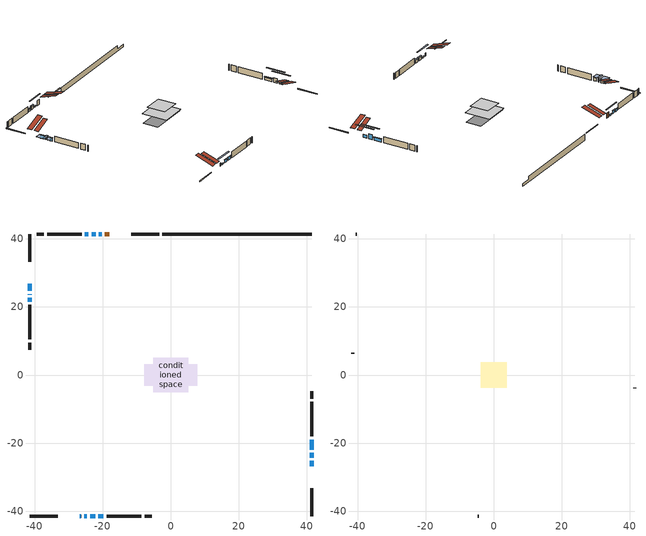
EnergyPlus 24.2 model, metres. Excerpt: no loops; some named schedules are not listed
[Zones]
conditioned space
 floor adiabatic (AdiabaticFloorConstruction): -5.11,-5.11 -5.11,5.11 5.11,5.11 5.11,-5.11 z0.46
 floor foundation (Slab1 construction): -7.82,-3.16 -7.82,3.16 7.82,3.16 7.82,-3.16 z-1.84
 wall outside (RimJoist1 construction): -3.37,41.45 -11.6,41.45 / -41.45,-41.45 -33.22,-41.45 / -41.45,41.45 -41.45,33.22 / 41.45,-41.45 41.45,-33.22 z0.46:0.76
 wall outside (AdiabaticWallConstruction 1): -18.04,41.45 -19.43,41.45 z0.46:2.49
 wall outside (AdiabaticWallConstruction): -26.78,-41.45 -26.39,-41.45 z0.46:1.68; -41.45,26.78 -41.45,24.72 / -41.45,22.71 -41.45,21.59 z0.46:1.81; -41.45,23.79 -41.45,23.64 z0.46:2.06; 41.45,-26.78 41.45,-25.28 / 41.45,-22 41.45,-18.99 / -23.72,-41.45 -22.21,-41.45 z0.46:1.6; 41.45,-24.35 41.45,-22.92 z0.46:2.44; -20.35,41.45 -21.17,41.45 / -25.46,-41.45 -24.64,-41.45 z0.46:1.02; -22.1,41.45 -23.29,41.45 / -21.29,-41.45 -19.78,-41.45 z0.46:1.66; -24.22,41.45 -25.22,41.45 z0.46:1.3
 wall outside (Wall1 construction): -26.14,41.45 -36.36,41.45 / -18.86,-41.45 -8.64,-41.45 / -41.45,20.66 -41.45,10.44 / 41.45,-18.07 41.45,-7.85 z0.46:2.9
 wall outside (Wall2 construction): -37.29,41.45 -39.38,41.45 / -7.71,-41.45 -5.62,-41.45 / -41.45,9.51 -41.45,7.42 / 41.45,-6.92 41.45,-4.83 z0.46:2.9
 wall foundation (FoundationWall1 construction): -2.44,41.45,-1.84 -2.44,41.45,0.46 37.06,41.45,0.46 37.06,41.45,-0.78 41.45,41.45,-0.78 41.45,41.45,-1.84
 window (WindowConstruction 8): -26.78,-41.45 -26.39,-41.45 z0.46:1.68
 window (WindowConstruction 6): -41.45,26.78 -41.45,24.72 z0.46:1.81
 window (WindowConstruction 7): -41.45,23.79 -41.45,23.64 z0.46:2.06
 window (WindowConstruction 9): 41.45,-26.78 41.45,-25.28 z0.46:1.6
 window (WindowConstruction 10): 41.45,-24.35 41.45,-22.92 z0.46:2.44
 window (WindowConstruction 11): -20.36,41.45 -21.17,41.45 z0.46:1.02
 window (WindowConstruction 12): -25.46,-41.45 -24.64,-41.45 z0.46:1.02
 window (WindowConstruction): 41.45,-21.99 41.45,-19 z0.46:1.6
 window (WindowConstruction 1): -22.1,41.45 -23.29,41.45 z0.46:1.65
 window (WindowConstruction 2): -24.22,41.45 -25.21,41.45 z0.46:1.3
 window (WindowConstruction 3): -23.71,-41.45 -22.21,-41.45 z0.46:1.6
 window (WindowConstruction 4): -21.29,-41.45 -19.79,-41.45 z0.46:1.65
 window (WindowConstruction 5): -41.45,22.71 -41.45,21.59 z0.46:1.81
 door (Door): -18.04,41.45 -19.43,41.45 z0.46:2.49
 ceiling adiabatic (AdiabaticFloorConstruction): 5.11,-5.11 5.11,5.11 -5.11,5.11 -5.11,-5.11 z0.46
 roof outside (Roof2 construction): -17.11,41.45,2.9 -17.11,34.9,5.08 -15.39,34.9,5.08 -15.39,41.45,2.9; -27.71,-41.45,2.9 -27.71,-34.9,5.08 -29.43,-34.9,5.08 -29.43,-41.45,2.9; -41.45,27.71,2.9 -34.9,27.71,5.08 -34.9,29.43,5.08 -41.45,29.43,2.9; 41.45,-27.71,2.9 34.9,-27.71,5.08 34.9,-29.43,5.08 41.45,-29.43,2.9
attic - vented
 floor to conditioned space (Floor1 construction Reversed): -3.76,-3.76 -3.76,3.76 3.76,3.76 3.76,-3.76 z2.9
 wall outside (Wall3 construction): -40.31,41.45 -40.52,41.45 / -4.69,-41.45 -4.48,-41.45 / -41.45,6.49 -41.45,6.28 / 41.45,-3.9 41.45,-3.69 z0.46:2.9
 roof outside (Roof1 construction): -14.46,41.45,2.9 -14.46,34.12,5.34 -12.53,34.12,5.34 -12.53,41.45,2.9; -30.36,-41.45,2.9 -30.36,-34.12,5.34 -32.29,-34.12,5.34 -32.29,-41.45,2.9; -41.45,30.36,2.9 -34.12,30.36,5.34 -34.12,32.29,5.34 -41.45,32.29,2.9; 41.45,-30.36,2.9 34.12,-30.36,5.34 34.12,-32.29,5.34 41.45,-32.29,2.9
shading: -41.45,24.52 -41.45,26.98 -44.04,26.98 -44.04,24.52 z2.01; -41.45,23.44 -41.45,23.99 -44.04,23.99 -44.04,23.44 z2.26; 41.45,-22.04 41.45,-30.02 41.86,-30.02 41.86,-22.04 z4.84; 41.45,-19.68 41.45,-27.59 41.86,-27.59 41.86,-19.68 z5.68; -24.41,41.45 -17.12,41.45 -17.12,41.86 -24.41,41.86 z4.26; -21.4,-41.45 -28.7,-41.45 -28.7,-41.86 -21.4,-41.86 z4.26; 41.45,-18.79 41.45,-22.2 41.86,-22.2 41.86,-18.79 z1.8; -23.49,41.45 -21.9,41.45 -21.9,41.86 -23.49,41.86 z1.86; -25.41,41.45 -24.02,41.45 -24.02,41.86 -25.41,41.86 z1.5; -22.01,-41.45 -23.92,-41.45 -23.92,-41.86 -22.01,-41.86 z1.8; -19.58,-41.45 -21.49,-41.45 -21.49,-41.86 -19.58,-41.86 z1.86; -41.45,21.39 -41.45,22.91 -44.04,22.91 -44.04,21.39 z2.01
[Building]
Building 1: Terrain=Suburbs
[Site:Location]
Erieau AUT_ON: Latitude {deg}=42.25; Longitude {deg}=-81.9; Time Zone {hr}=-5; Elevation {m}=178; Keep Site Location Information=Yes
[Site:GroundTemperature:Shallow]
5.2292, 3.30147, 3.1471, 4.0619, 7.73432, 11.3896, 14.5586, 16.5661, 16.7366, 15.1039, 12.0157, 8.47254
[Site:WaterMainsTemperature]
Calculation Method=Schedule; Temperature Schedule=mains temperature schedule
[Material] Roughness=Rough; Thermal Absorptance=0.9
Name | Thickness {m} | Conductivity {W/m-K} | Density {kg/m3} | Specific Heat {J/kg-K} | Solar Absorptance | Visible Absorptance
asphalt or fiberglass shingles | 0.00635 | 0.162714 | 1121.4 | 1465.45 | 0.4 | 0.4
ceiling loosefill ins | 0.169333 | 0.0480833 | 16.02 | 1046.75 | 0.7 | 0.7
ceiling stud and cavity | 0.1397 | 0.508562 | 65.682 | 1177.47 | 0.7 | 0.7
concrete 4.0 in. | 0.1016 | 1.803125 | 2242.8 | 837.4 | 0.7 | 0.7
concrete 8.0 in. | 0.2032 | 1.803125 | 2242.8 | 837.4 | 0.7 | 0.7
door material | 0.04445 | 0.053851 | 512.64 | 1214.23 | 0.7 | 0.7
exterior vertical ins | 0.00241454 | 0.029427 | 32.04 | 1214.23 | 0.7 | 0.7
floor covering | 0.0127 | 0.0433444 | 54.468 | 1339.84 | 0.6 | 0.6
floor rigid ins; wall rigid ins 1 | 0.512978 | 0.029427 | 32.04 | 1214.23 | 0.7 | 0.7
floor stud and cavity | 0.1397 | 1.75129 | 37.0049 | 1207.88 | 0.7 | 0.7
furniture material conditioned space 1 | 0.1524 | 0.115458 | 640.8 | 1214.23 | 0.6 | 0.6
gypsum board | 0.0127 | 0.160291 | 801 | 837.4 | 0.6 | 0.6
gypsum board 1 | 0.0127 | 0.160291 | 801 | 837.4 | 0.7 | 0.7
osb sheathing 0.5 in. | 0.0127 | 0.115458 | 512.64 | 1214.23 | 0.7 | 0.7
osb sheathing 0.75 in. | 0.01905 | 0.115458 | 512.64 | 1214.23 | 0.7 | 0.7
osb sheathing 2.0 in. | 0.0508 | 0.115458 | 512.64 | 1214.23 | 0.7 | 0.7
rim joist stud and cavity | 0.0508 | 0.0332151 | 125.044 | 1163.47 | 0.6 | 0.6
roof rigid ins | 0.103632 | 0.029427 | 32.04 | 1214.23 | 0.7 | 0.7
roof stud and cavity | 0.2032 | 0.463857 | 78.34581 | 1123.46 | 0.7 | 0.7
wall rigid ins | 0.051816 | 0.029427 | 32.04 | 1214.23 | 0.7 | 0.7
wall stud and cavity | 0.1397 | 0.162914 | 139.0536 | 1170.24 | 0.7 | 0.7
wall stud and cavity 1 | 0.1397 | 0.285397 | 139.0536 | 1170.24 | 0.7 | 0.7
wall stud and cavity 2 | 0.0889 | 6.9971 | 50.32683 | 1063.81 | 0.6 | 0.6
wall stud and cavity 3 | 0.0889 | 0.380278 | 52.3479 | 1209.89 | 0.7 | 0.7
wall stud and cavity 4 | 0.0889 | 0.391764 | 83.0341 | 1211.67 | 0.7 | 0.7
wood siding | 0.0254 | 0.102417 | 544.68 | 1172.36 | 0.4 | 0.4
wood siding 1 | 0.00254 | 0.102417 | 544.68 | 1172.36 | 0.4 | 0.4
wood siding 2; wood siding 3; wood siding 4 | 0.0254 | 0.102417 | 544.68 | 1172.36 | 0.7 | 0.7
[WindowMaterial:SimpleGlazingSystem]
Name | U-Factor {W/m2-K} | Solar Heat Gain Coefficient
WindowMaterial | 2.427345 | 0.63
WindowMaterial 1 | 2.44324 | 0.62
WindowMaterial 2 | 2.50343 | 0.59
WindowMaterial 3 | 2.42223 | 0.63
WindowMaterial 4 | 2.54829 | 0.58
WindowMaterial 5 | 2.38873 | 0.64
WindowMaterial 6 | 2.8884 | 0.33
WindowMaterial 7 | 6.78351 | 0.73
WindowMaterial 8 | 2.32401 | 0.48
WindowMaterial 9 | 2.59144 | 0.55
[Construction]
AdiabaticFloorConstruction: floor stud and cavity, floor rigid ins, osb sheathing 0.75 in., floor covering
AdiabaticWallConstruction: wood siding 3, wall rigid ins 1, wall stud and cavity 3, gypsum board
AdiabaticWallConstruction 1: wood siding 4, wall rigid ins 1, wall stud and cavity 3, gypsum board
Door: door material
Floor1 construction Reversed: gypsum board, ceiling stud and cavity, ceiling loosefill ins
FoundationWall1 construction: concrete 8.0 in., gypsum board 1
furniture construction conditioned space 1: furniture material conditioned space 1
PartitionWallConstruction: gypsum board, wall stud and cavity 4, gypsum board
RimJoist1 construction: wood siding 2, osb sheathing 2.0 in., rim joist stud and cavity
Roof1 construction: asphalt or fiberglass shingles
Roof2 construction: asphalt or fiberglass shingles, roof rigid ins, osb sheathing 0.75 in., roof stud and cavity, gypsum board
Slab1 construction: concrete 4.0 in.
Wall1 construction: wood siding, wall rigid ins, osb sheathing 0.5 in., wall stud and cavity, gypsum board
Wall2 construction: wood siding, wall rigid ins, osb sheathing 0.5 in., wall stud and cavity 1, gypsum board
Wall3 construction: wood siding 1, wall stud and cavity 2
WindowConstruction; WindowConstruction 3; WindowConstruction 9: WindowMaterial
WindowConstruction 1: WindowMaterial 1
WindowConstruction 10: WindowMaterial 8
WindowConstruction 11; WindowConstruction 12: WindowMaterial 9
WindowConstruction 2: WindowMaterial 2
WindowConstruction 4: WindowMaterial 3
WindowConstruction 5: WindowMaterial 4
WindowConstruction 6: WindowMaterial 5
WindowConstruction 7: WindowMaterial 6
WindowConstruction 8: WindowMaterial 7
[Zone] Multiplier=1; Part of Total Floor Area=Yes
Name | Volume {m3}
attic - vented | 22.4843
conditioned space | 543.9
[Space]
Name | Zone | Volume {m3}
attic - vented 1 | attic - vented | 22.4843
conditioned space 1 | conditioned space | 543.9
[ZoneInfiltration:EffectiveLeakageArea]
infil attic - vented 1: Zone or Space=attic - vented 1; Schedule=Always On Discrete; Effective Air Leakage Area {cm2}=2720.16; Stack Coefficient=0.000339519; Wind Coefficient=1.24495e-05
[ZoneMixing]
whole house fan mix: Zone or Space=attic - vented; Schedule=Always On Continuous; Design Flow Rate Calculation Method=Flow/Zone; Design Flow Rate {m3/s}=0; Source Zone or Space=conditioned space
[SurfaceProperty:ExposedFoundationPerimeter]
Slab1: Exposed Perimeter Calculation Method=TotalExposedPerimeter; Total Exposed Perimeter {m}=43.891
[InternalMass] Zone or ZoneList=conditioned space; Space or SpaceList=conditioned space 1
Name | Construction | Surface Area {m2}
furniture mass conditioned space 1 | furniture construction conditioned space 1 | 81.24
partition wall mass | PartitionWallConstruction | 203.1
[Lights]
interior lighting: Zone or ZoneList or Space or SpaceList=conditioned space 1; Schedule=interior lighting schedule; Design Level Calculation Method=LightingLevel; Lighting Level {W}=343.2; Return Air Fraction=0; Fraction Radiant=0.6; Fraction Visible=0.2; Fraction Replaceable=1
[People]
occupants: Zone or ZoneList or Space or SpaceList=conditioned space 1; Number of People Schedule=occupants schedule; Number of People Calculation Method=People; Number of People=3; Fraction Radiant=0.314171; Sensible Heat Fraction=0.56303; Activity Level Schedule=occupants activity schedule; Carbon Dioxide Generation Rate {m3/s-W}=0; Enable ASHRAE 55 Comfort Warnings=No; Mean Radiant Temperature Calculation Type=EnclosureAveraged
[ElectricEquipment] Zone or ZoneList or Space or SpaceList=conditioned space 1; Design Level Calculation Method=EquipmentLevel
Name | Schedule | Design Level {W} | Fraction Latent | Fraction Radiant | Fraction Lost
clothes dryer | clothes dryer schedule | 140.772 | 0.015 | 0.081 | 0.85
clothes washer | clothes washer schedule | 32.1985 | 0.03 | 0.162 | 0.7
cooking range | cooking range schedule | 215.147 | 0.08 | 0.432 | 0.2
dishwasher | dishwasher schedule | 66.8632 | 0.3 | 0.18 | 0.4
fridge | fridge schedule | 72.9452 | 0 | 0.6 | 0
mech vent bath fan 0 | mech vent bath fan 0 schedule | 50.2 | 0 | 0 | 1
mech vent bath fan 1 | mech vent bath fan 1 schedule | 50.2 | 0 | 0 | 1
mech vent house fan | mech vent house fan schedule | 0 | 0 | 0 | 1
mech vent house fan cfis | mech vent house fan cfis schedule | 0 | 0 | 0 | 0
mech vent range fan 0 | mech vent range fan 0 schedule | 57 | 0 | 0 | 1
misc plug loads | misc plug loads schedule | 494.7 | 0.045 | 0.513 | 0.1
whole house fan | Always On Discrete | 0 | 0 | 0 | 1
[OtherEquipment] Zone or ZoneList or Space or SpaceList=conditioned space 1; Design Level Calculation Method=EquipmentLevel
Name | Fuel Type | Schedule | Design Level {W} | Fraction Latent | Fraction Radiant | Fraction Lost
clothes dryer 1 | Electricity | clothes dryer schedule | 0 | 0.015 | 0.081 | 0.85
cooking range 1 | Electricity | cooking range schedule | 0 | 0.08 | 0.432 | 0.2
general water use latent | None | general water use schedule | 62.594 | 1 | 0 | 0
general water use sensible | None | general water use schedule | -61.6891 | 0 | 0.6 | 0
mech vent house fan latent load | None | Always On Discrete | 0 | 1 | 0 | 0
mech vent house fan sensible load | None | Always On Discrete | 0 | 0 | 0 | 0
water heater energy adjustment1 | NaturalGas | Always On Discrete | 0.01 | 0 | 0 | 1
[ZoneInfiltration:DesignFlowRate] Zone or ZoneList or Space or SpaceList=conditioned space 1; Schedule=Always On Discrete; Design Flow Rate Calculation Method=Flow/Zone; Design Flow Rate {m3/s}=0
infil flow; natural vent flow; whole house fan flow
[AvailabilityManager:Scheduled]
central ac and furnace airloop Availability Manager: Schedule=Always On Discrete
[Foundation:Kiva]
Foundation Kiva 1: Initial Indoor Air Temperature {C}=18; Wall Height Above Grade {m}=0.460004; Wall Depth Below Slab {m}=0.2032; Custom Block Material Name 1=exterior vertical ins; Custom Block Depth 1 {m}=2.29999; Custom Block X Position 1 {m}=0.2159; Custom Block Z Position 1 {m}=0
[Foundation:Kiva:Settings]
Soil Conductivity {W/m-K}=0.849921; Soil Density {kg/m3}=1842.3; Soil Specific Heat {J/kg-K}=418.7; Ground Solar Absorptivity=0.9; Ground Thermal Absorptivity=0.9; Ground Surface Roughness {m}=0.03; Far-Field Width {m}=40; Deep-Ground Boundary Condition=ZeroFlux; Deep-Ground Depth {m}=40; Minimum Cell Dimension {m}=0.2; Maximum Cell Growth Coefficient=3; Simulation Timestep=Timestep
[Exterior:Lights]
exterior lighting: Schedule=exterior lighting schedule; Design Level {W}=75.6
[EnergyManagementSystem:GlobalVariable]
central_ac_and_furnace_airloop_Fan_RTF
infil_program_Qfan
infil_program_Qinf
natural_vent_program_Qnv
natural_vent_program_Qwhf
[EnergyManagementSystem:Sensor]
Name | Output:Variable or Output:Meter Index Key | Output:Variable or Output:Meter
airflow_gain | infil flow | Infiltration Sensible Heat Gain Energy
airflow_gain_1 | natural vent flow | Infiltration Sensible Heat Gain Energy
airflow_gain_2 | whole house fan flow | Infiltration Sensible Heat Gain Energy
airflow_loss | infil flow | Infiltration Sensible Heat Loss Energy
airflow_loss_1 | natural vent flow | Infiltration Sensible Heat Loss Energy
airflow_loss_2 | whole house fan flow | Infiltration Sensible Heat Loss Energy
clg_load_cond |  | Cooling:EnergyTransfer:Zone:CONDITIONED SPACE
clg_sp_s; clg_sp_s_1 | cooling setpoint | Schedule Value
clothes_dryer_exhaust_0_sch_s | clothes dryer exhaust 0 schedule | Schedule Value
cool_season | cooling season schedule | Schedule Value
htg_load_cond |  | Heating:EnergyTransfer:Zone:CONDITIONED SPACE
htg_sp_s; htg_sp_s_1 | heating setpoint | Schedule Value
ig_ee_conv | clothes dryer | Electric Equipment Convective Heating Energy
ig_ee_conv_2 | cooking range | Electric Equipment Convective Heating Energy
ig_ee_conv_4 | fridge | Electric Equipment Convective Heating Energy
ig_ee_conv_5 | misc plug loads | Electric Equipment Convective Heating Energy
ig_ee_conv_6 | whole house fan | Electric Equipment Convective Heating Energy
ig_ee_rad | clothes dryer | Electric Equipment Radiant Heating Energy
ig_ee_rad_2 | cooking range | Electric Equipment Radiant Heating Energy
ig_ee_rad_4 | fridge | Electric Equipment Radiant Heating Energy
ig_ee_rad_5 | misc plug loads | Electric Equipment Radiant Heating Energy
ig_ee_rad_6 | whole house fan | Electric Equipment Radiant Heating Energy
ig_lgt_conv | interior lighting | Lights Convective Heating Energy
ig_lgt_rad | interior lighting | Lights Radiant Heating Energy
ig_lgt_vis | interior lighting | Lights Visible Radiation Heating Energy
ig_oe_conv | clothes dryer 1 | Other Equipment Convective Heating Energy
ig_oe_conv_1 | cooking range 1 | Other Equipment Convective Heating Energy
ig_oe_conv_2 | general water use latent | Other Equipment Convective Heating Energy
ig_oe_conv_3 | general water use sensible | Other Equipment Convective Heating Energy
ig_oe_conv_4 | water heater energy adjustment1 | Other Equipment Convective Heating Energy
ig_oe_rad | clothes dryer 1 | Other Equipment Radiant Heating Energy
ig_oe_rad_1 | cooking range 1 | Other Equipment Radiant Heating Energy
ig_oe_rad_2 | general water use latent | Other Equipment Radiant Heating Energy
ig_oe_rad_3 | general water use sensible | Other Equipment Radiant Heating Energy
ig_oe_rad_4 | water heater energy adjustment1 | Other Equipment Radiant Heating Energy
ig_ppl_conv | occupants | People Convective Heating Energy
ig_ppl_rad | occupants | People Radiant Heating Energy
im_conv | furniture mass conditioned space 1 | Surface Inside Face Convection Heat Gain Energy
im_conv_1 | partition wall mass | Surface Inside Face Convection Heat Gain Energy
im_ig | furniture mass conditioned space 1 | Surface Inside Face Internal Gains Radiation Heat Gain Energy
im_ig_1 | partition wall mass | Surface Inside Face Internal Gains Radiation Heat Gain Energy
im_lgt | furniture mass conditioned space 1 | Surface Inside Face Lights Radiation Heat Gain Energy
im_lgt_1 | partition wall mass | Surface Inside Face Lights Radiation Heat Gain Energy
im_sol | furniture mass conditioned space 1 | Surface Inside Face Solar Radiation Heat Gain Energy
im_sol_1 | partition wall mass | Surface Inside Face Solar Radiation Heat Gain Energy
im_surf | furniture mass conditioned space 1 | Surface Inside Face Net Surface Thermal Radiation Heat Gain Energy
im_surf_1 | partition wall mass | Surface Inside Face Net Surface Thermal Radiation Heat Gain Energy
mech_vent_bath_fan_0_sch_s | mech vent bath fan 0 schedule | Schedule Value
mech_vent_bath_fan_1_sch_s | mech vent bath fan 1 schedule | Schedule Value
mech_vent_range_fan_0_sch_s | mech vent range fan 0 schedule | Schedule Value
mv_conv | mech vent bath fan 0 | Electric Equipment Convective Heating Energy
mv_conv_1 | mech vent bath fan 1 | Electric Equipment Convective Heating Energy
mv_conv_2 | mech vent house fan | Electric Equipment Convective Heating Energy
mv_conv_3 | mech vent house fan cfis | Electric Equipment Convective Heating Energy
mv_conv_4 | mech vent range fan 0 | Electric Equipment Convective Heating Energy
mv_conv_5 | mech vent house fan latent load | Other Equipment Convective Heating Energy
mv_conv_6 | mech vent house fan sensible load | Other Equipment Convective Heating Energy
mv_rad | mech vent bath fan 0 | Electric Equipment Radiant Heating Energy
mv_rad_1 | mech vent bath fan 1 | Electric Equipment Radiant Heating Energy
mv_rad_2 | mech vent house fan | Electric Equipment Radiant Heating Energy
mv_rad_3 | mech vent house fan cfis | Electric Equipment Radiant Heating Energy
mv_rad_4 | mech vent range fan 0 | Electric Equipment Radiant Heating Energy
mv_rad_5 | mech vent house fan latent load | Other Equipment Radiant Heating Energy
mv_rad_6 | mech vent house fan sensible load | Other Equipment Radiant Heating Energy
natural_vent_s | natural vent schedule | Schedule Value
out_pb_s |  | Site Outdoor Air Barometric Pressure
out_wt_s |  | Site Outdoor Air Humidity Ratio
site_vw_s |  | Site Wind Speed
ss_back_out | Window1 | Surface Window Shortwave from Zone Back Out Window Heat Transfer Rate
ss_back_out_1 | Window10 | Surface Window Shortwave from Zone Back Out Window Heat Transfer Rate
ss_back_out_10 | Window6 | Surface Window Shortwave from Zone Back Out Window Heat Transfer Rate
ss_back_out_11 | Window7 | Surface Window Shortwave from Zone Back Out Window Heat Transfer Rate
ss_back_out_12 | Window8 | Surface Window Shortwave from Zone Back Out Window Heat Transfer Rate
ss_back_out_2 | Window11 | Surface Window Shortwave from Zone Back Out Window Heat Transfer Rate
ss_back_out_3 | Window12 | Surface Window Shortwave from Zone Back Out Window Heat Transfer Rate
ss_back_out_4 | Window13 | Surface Window Shortwave from Zone Back Out Window Heat Transfer Rate
ss_back_out_5 | Window14 | Surface Window Shortwave from Zone Back Out Window Heat Transfer Rate
ss_back_out_6 | Window15 | Surface Window Shortwave from Zone Back Out Window Heat Transfer Rate
ss_back_out_7 | Window2 | Surface Window Shortwave from Zone Back Out Window Heat Transfer Rate
ss_back_out_8 | Window4 | Surface Window Shortwave from Zone Back Out Window Heat Transfer Rate
ss_back_out_9 | Window5 | Surface Window Shortwave from Zone Back Out Window Heat Transfer Rate
ss_conv | Door1 | Surface Inside Face Convection Heat Gain Energy
ss_conv_1 | Window1 | Surface Inside Face Convection Heat Gain Energy
ss_conv_10 | Window5 | Surface Inside Face Convection Heat Gain Energy
ss_conv_11 | Window6 | Surface Inside Face Convection Heat Gain Energy
ss_conv_12 | Window7 | Surface Inside Face Convection Heat Gain Energy
ss_conv_13 | Window8 | Surface Inside Face Convection Heat Gain Energy
ss_conv_2 | Window10 | Surface Inside Face Convection Heat Gain Energy
ss_conv_3 | Window11 | Surface Inside Face Convection Heat Gain Energy
ss_conv_4 | Window12 | Surface Inside Face Convection Heat Gain Energy
ss_conv_5 | Window13 | Surface Inside Face Convection Heat Gain Energy
ss_conv_6 | Window14 | Surface Inside Face Convection Heat Gain Energy
ss_conv_7 | Window15 | Surface Inside Face Convection Heat Gain Energy
ss_conv_8 | Window2 | Surface Inside Face Convection Heat Gain Energy
ss_conv_9 | Window4 | Surface Inside Face Convection Heat Gain Energy
ss_ig | Door1 | Surface Inside Face Internal Gains Radiation Heat Gain Energy
ss_ig_1 | Window1 | Surface Inside Face Internal Gains Radiation Heat Gain Energy
ss_ig_10 | Window5 | Surface Inside Face Internal Gains Radiation Heat Gain Energy
ss_ig_11 | Window6 | Surface Inside Face Internal Gains Radiation Heat Gain Energy
ss_ig_12 | Window7 | Surface Inside Face Internal Gains Radiation Heat Gain Energy
ss_ig_13 | Window8 | Surface Inside Face Internal Gains Radiation Heat Gain Energy
ss_ig_2 | Window10 | Surface Inside Face Internal Gains Radiation Heat Gain Energy
ss_ig_3 | Window11 | Surface Inside Face Internal Gains Radiation Heat Gain Energy
ss_ig_4 | Window12 | Surface Inside Face Internal Gains Radiation Heat Gain Energy
ss_ig_5 | Window13 | Surface Inside Face Internal Gains Radiation Heat Gain Energy
ss_ig_6 | Window14 | Surface Inside Face Internal Gains Radiation Heat Gain Energy
ss_ig_7 | Window15 | Surface Inside Face Internal Gains Radiation Heat Gain Energy
ss_ig_8 | Window2 | Surface Inside Face Internal Gains Radiation Heat Gain Energy
ss_ig_9 | Window4 | Surface Inside Face Internal Gains Radiation Heat Gain Energy
ss_lgt | Door1 | Surface Inside Face Lights Radiation Heat Gain Energy
ss_sol | Door1 | Surface Inside Face Solar Radiation Heat Gain Energy
ss_surf | Door1 | Surface Inside Face Net Surface Thermal Radiation Heat Gain Energy
ss_surf_1 | Window1 | Surface Inside Face Net Surface Thermal Radiation Heat Gain Energy
ss_surf_10 | Window5 | Surface Inside Face Net Surface Thermal Radiation Heat Gain Energy
ss_surf_11 | Window6 | Surface Inside Face Net Surface Thermal Radiation Heat Gain Energy
ss_surf_12 | Window7 | Surface Inside Face Net Surface Thermal Radiation Heat Gain Energy
ss_surf_13 | Window8 | Surface Inside Face Net Surface Thermal Radiation Heat Gain Energy
ss_surf_2 | Window10 | Surface Inside Face Net Surface Thermal Radiation Heat Gain Energy
ss_surf_3 | Window11 | Surface Inside Face Net Surface Thermal Radiation Heat Gain Energy
ss_surf_4 | Window12 | Surface Inside Face Net Surface Thermal Radiation Heat Gain Energy
ss_surf_5 | Window13 | Surface Inside Face Net Surface Thermal Radiation Heat Gain Energy
ss_surf_6 | Window14 | Surface Inside Face Net Surface Thermal Radiation Heat Gain Energy
ss_surf_7 | Window15 | Surface Inside Face Net Surface Thermal Radiation Heat Gain Energy
ss_surf_8 | Window2 | Surface Inside Face Net Surface Thermal Radiation Heat Gain Energy
ss_surf_9 | Window4 | Surface Inside Face Net Surface Thermal Radiation Heat Gain Energy
ss_trans_in | Window1 | Surface Window Transmitted Solar Radiation Rate
ss_trans_in_1 | Window10 | Surface Window Transmitted Solar Radiation Rate
ss_trans_in_10 | Window6 | Surface Window Transmitted Solar Radiation Rate
ss_trans_in_11 | Window7 | Surface Window Transmitted Solar Radiation Rate
ss_trans_in_12 | Window8 | Surface Window Transmitted Solar Radiation Rate
ss_trans_in_2 | Window11 | Surface Window Transmitted Solar Radiation Rate
ss_trans_in_3 | Window12 | Surface Window Transmitted Solar Radiation Rate
ss_trans_in_4 | Window13 | Surface Window Transmitted Solar Radiation Rate
ss_trans_in_5 | Window14 | Surface Window Transmitted Solar Radiation Rate
ss_trans_in_6 | Window15 | Surface Window Transmitted Solar Radiation Rate
ss_trans_in_7 | Window2 | Surface Window Transmitted Solar Radiation Rate
ss_trans_in_8 | Window4 | Surface Window Transmitted Solar Radiation Rate
ss_trans_in_9 | Window5 | Surface Window Transmitted Solar Radiation Rate
ss_trans_out | Window1 | Surface Inside Face Initial Transmitted Diffuse Transmitted Out Window Solar Radiation Rate
ss_trans_out_1 | Window10 | Surface Inside Face Initial Transmitted Diffuse Transmitted Out Window Solar Radiation Rate
ss_trans_out_10 | Window6 | Surface Inside Face Initial Transmitted Diffuse Transmitted Out Window Solar Radiation Rate
